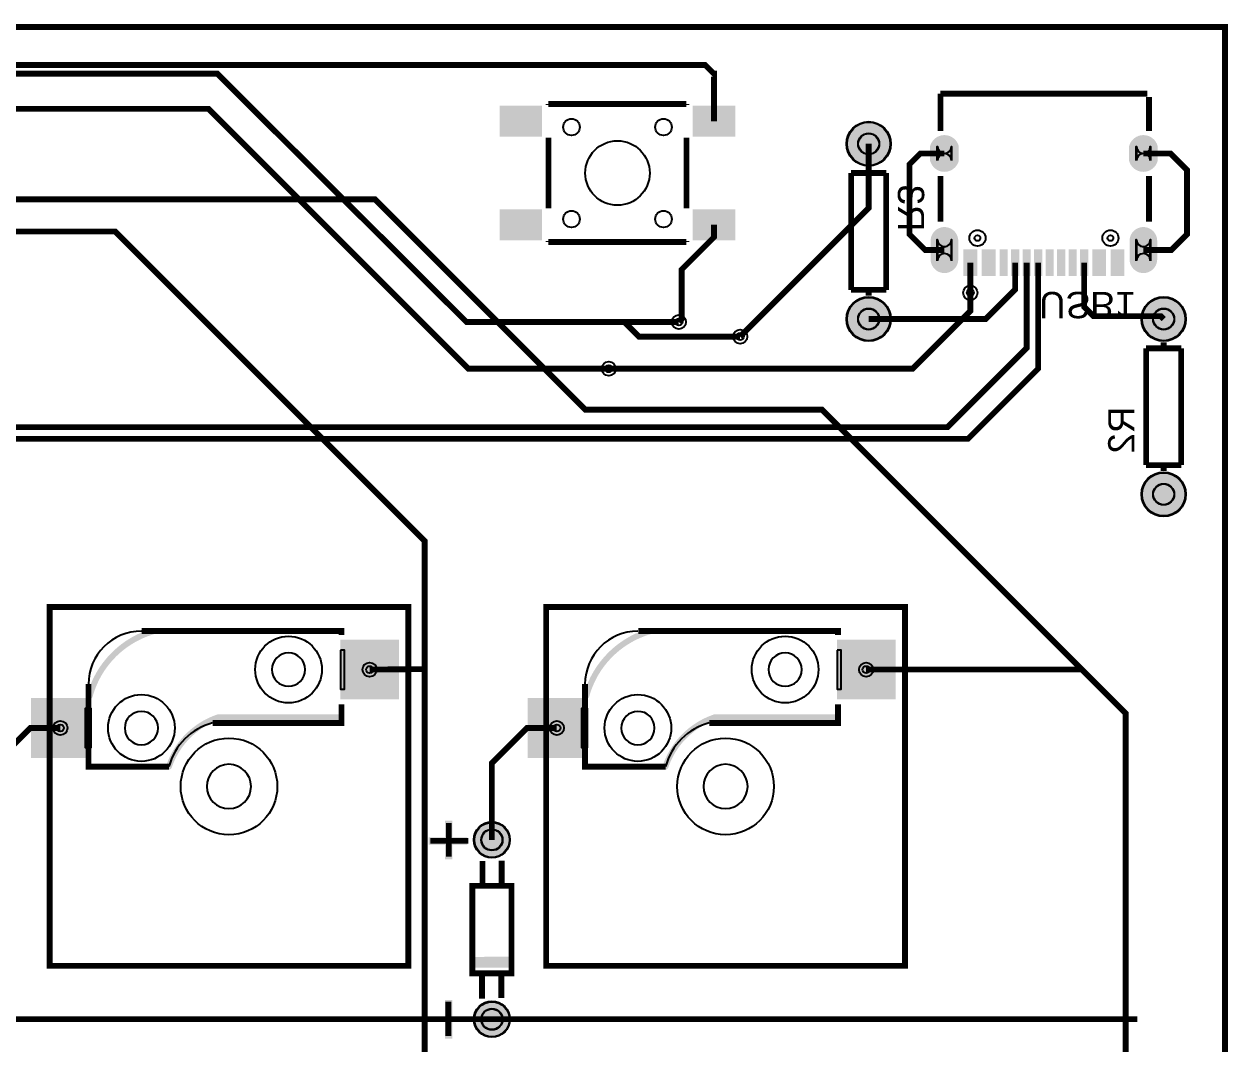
# Model space of a CAD drawing. Header units: millimetres. Extents: x -39 to 282, y -369 to -213.
# Drawn here: x 229.9 to 282.2, y -257.6 to -213.2 of the extents above; entities that cross this region are included whole.
import ezdxf

# ---------------------------------------------------------------- set-up
doc = ezdxf.new("R2010")
doc.units = ezdxf.units.MM
for name, color, linetype, true_color in [('BoardOutLine', 7, 'Continuous', 0xff00ff), ('BottomLayer', 7, 'Continuous', 0x0000ff), ('BottomPasteMaskLayer', 7, 'Continuous', 0x800000), ('BottomSilkLayer', 7, 'Continuous', 0x66cc33), ('BottomSolderMaskLayer', 7, 'Continuous', 0xaa00ff), ('Document', 7, 'Continuous', 0xffffff), ('Hole', 7, 'Continuous', 0x222222), ('Multi-Layer', 7, 'Continuous', 0xc0c0c0), ('TopLayer', 7, 'Continuous', 0xff0000), ('TopPasteMaskLayer', 7, 'Continuous', 0x808080), ('TopSilkLayer', 7, 'Continuous', 0xffcc00), ('TopSolderMaskLayer', 7, 'Continuous', 0x800080)]:
    doc.layers.add(name, color=color, linetype=linetype, true_color=true_color)
doc.styles.get("Standard").update_dxf_attribs({"font": 'arial.ttf'})

msp = doc.modelspace()

# ---------------------------------------------------------------- hatches: boundary and pattern name
at = {"layer": 'BottomLayer'}
for points in [[(270.719, -224.159), (271.269, -224.159), (271.269, -223.059), (270.719, -223.059)], [(271.519, -224.159), (272.069, -224.159), (272.069, -223.059), (271.519, -223.059)], [(272.294, -224.159), (272.594, -224.159), (272.594, -223.059), (272.294, -223.059)], [(272.794, -224.159), (273.094, -224.159), (273.094, -223.059), (272.794, -223.059)], [(273.294, -224.159), (273.594, -224.159), (273.594, -223.059), (273.294, -223.059)], [(273.793, -224.159), (274.093, -224.159), (274.093, -223.059), (273.793, -223.059)], [(274.294, -224.159), (274.594, -224.159), (274.594, -223.059), (274.294, -223.059)], [(274.793, -224.159), (275.093, -224.159), (275.093, -223.059), (274.793, -223.059)], [(275.294, -224.159), (275.594, -224.159), (275.594, -223.059), (275.294, -223.059)], [(275.794, -224.159), (276.094, -224.159), (276.094, -223.059), (275.794, -223.059)], [(276.319, -224.159), (276.869, -224.159), (276.869, -223.059), (276.319, -223.059)], [(277.119, -224.159), (277.669, -224.159), (277.669, -223.059), (277.119, -223.059)], [(243.625, -240.025), (246.125, -240.025), (246.125, -242.575), (243.625, -242.575)], [(265.215, -240.025), (267.715, -240.025), (267.715, -242.575), (265.215, -242.575)], [(243.776, -240.451), (243.776, -242.151), (245.376, -242.151), (245.376, -240.451), (243.776, -240.451)], [(265.366, -240.451), (265.366, -242.151), (266.966, -242.151), (266.966, -240.451), (265.366, -240.451)], [(230.175, -242.565), (232.675, -242.565), (232.675, -245.115), (230.175, -245.115)], [(251.766, -242.565), (254.266, -242.565), (254.266, -245.115), (251.766, -245.115)], [(230.926, -242.991), (230.926, -244.691), (232.526, -244.691), (232.526, -242.991), (230.926, -242.991)], [(252.516, -242.991), (252.516, -244.691), (254.116, -244.691), (254.116, -242.991), (252.516, -242.991)]]:
    msp.add_hatch(color=256, dxfattribs=at).paths.add_polyline_path(points)
at = {"layer": 'BottomPasteMaskLayer'}
for points in [[(269.913, -219.608), (269.884, -219.609), (269.854, -219.609), (269.824, -219.608), (269.794, -219.605), (269.764, -219.6), (269.735, -219.594), (269.706, -219.587), (269.677, -219.578), (269.649, -219.568), (269.622, -219.556), (269.595, -219.543), (269.569, -219.529), (269.543, -219.513), (269.518, -219.497), (269.494, -219.478), (269.472, -219.459), (269.45, -219.439), (269.429, -219.418), (269.409, -219.395), (269.39, -219.372), (269.373, -219.347), (269.357, -219.322), (269.342, -219.296), (269.328, -219.27), (269.316, -219.242), (269.305, -219.215), (269.295, -219.186), (269.287, -219.157), (269.28, -219.128), (269.275, -219.099), (269.272, -219.069), (269.269, -219.039), (269.269, -219.009), (269.269, -218.709), (269.269, -218.68), (269.272, -218.65), (269.275, -218.62), (269.28, -218.591), (269.287, -218.561), (269.295, -218.533), (269.305, -218.504), (269.316, -218.476), (269.328, -218.449), (269.342, -218.422), (269.357, -218.397), (269.373, -218.371), (269.39, -218.347), (269.409, -218.324), (269.429, -218.301), (269.45, -218.28), (269.472, -218.26), (269.494, -218.24), (269.518, -218.222), (269.543, -218.205), (269.569, -218.19), (269.595, -218.175), (269.622, -218.162), (269.649, -218.151), (269.677, -218.141), (269.706, -218.132), (269.735, -218.124), (269.764, -218.119), (269.794, -218.114), (269.824, -218.111), (269.854, -218.11), (269.884, -218.11), (269.913, -218.111), (269.943, -218.114), (269.973, -218.119), (270.002, -218.124), (270.031, -218.132), (270.06, -218.141), (270.088, -218.151), (270.115, -218.162), (270.142, -218.175), (270.169, -218.19), (270.194, -218.205), (270.219, -218.222), (270.243, -218.24), (270.266, -218.26), (270.288, -218.28), (270.308, -218.301), (270.328, -218.324), (270.347, -218.347), (270.364, -218.371), (270.381, -218.397), (270.395, -218.422), (270.409, -218.449), (270.421, -218.476), (270.432, -218.504), (270.442, -218.533), (270.45, -218.561), (270.457, -218.591), (270.462, -218.62), (270.466, -218.65), (270.468, -218.68), (270.469, -218.709), (270.469, -219.009), (270.468, -219.039), (270.466, -219.069), (270.462, -219.099), (270.457, -219.128), (270.45, -219.157), (270.442, -219.186), (270.432, -219.215), (270.421, -219.242), (270.409, -219.27), (270.395, -219.296), (270.381, -219.322), (270.364, -219.347), (270.347, -219.372), (270.328, -219.395), (270.308, -219.418), (270.288, -219.439), (270.266, -219.459), (270.243, -219.478), (270.219, -219.497), (270.194, -219.513), (270.169, -219.529), (270.142, -219.543), (270.115, -219.556), (270.088, -219.568), (270.06, -219.578), (270.031, -219.587), (270.002, -219.594), (269.973, -219.6), (269.943, -219.605)], [(278.504, -219.609), (278.474, -219.608), (278.444, -219.605), (278.414, -219.6), (278.385, -219.594), (278.356, -219.587), (278.327, -219.578), (278.299, -219.568), (278.272, -219.556), (278.245, -219.543), (278.219, -219.529), (278.193, -219.513), (278.168, -219.497), (278.144, -219.478), (278.122, -219.459), (278.1, -219.439), (278.079, -219.418), (278.059, -219.395), (278.04, -219.372), (278.023, -219.347), (278.007, -219.322), (277.992, -219.296), (277.978, -219.27), (277.966, -219.242), (277.955, -219.215), (277.945, -219.186), (277.937, -219.157), (277.93, -219.128), (277.925, -219.099), (277.922, -219.069), (277.919, -219.039), (277.919, -219.009), (277.919, -218.709), (277.919, -218.68), (277.922, -218.65), (277.925, -218.62), (277.93, -218.591), (277.937, -218.561), (277.945, -218.533), (277.955, -218.504), (277.966, -218.476), (277.978, -218.449), (277.992, -218.422), (278.007, -218.397), (278.023, -218.371), (278.04, -218.347), (278.059, -218.324), (278.079, -218.301), (278.1, -218.28), (278.122, -218.26), (278.144, -218.24), (278.168, -218.222), (278.193, -218.205), (278.219, -218.19), (278.245, -218.175), (278.272, -218.162), (278.299, -218.151), (278.327, -218.141), (278.356, -218.132), (278.385, -218.124), (278.414, -218.119), (278.444, -218.114), (278.474, -218.111), (278.504, -218.11), (278.534, -218.11), (278.563, -218.111), (278.593, -218.114), (278.623, -218.119), (278.652, -218.124), (278.681, -218.132), (278.71, -218.141), (278.738, -218.151), (278.765, -218.162), (278.792, -218.175), (278.819, -218.19), (278.844, -218.205), (278.869, -218.222), (278.893, -218.24), (278.916, -218.26), (278.937, -218.28), (278.958, -218.301), (278.978, -218.324), (278.997, -218.347), (279.014, -218.371), (279.031, -218.397), (279.045, -218.422), (279.059, -218.449), (279.071, -218.476), (279.082, -218.504), (279.092, -218.533), (279.1, -218.561), (279.107, -218.591), (279.112, -218.62), (279.116, -218.65), (279.118, -218.68), (279.119, -218.709), (279.119, -219.009), (279.118, -219.039), (279.116, -219.069), (279.112, -219.099), (279.107, -219.128), (279.1, -219.157), (279.092, -219.186), (279.082, -219.215), (279.071, -219.242), (279.059, -219.27), (279.045, -219.296), (279.031, -219.322), (279.014, -219.347), (278.997, -219.372), (278.978, -219.395), (278.958, -219.418), (278.937, -219.439), (278.916, -219.459), (278.893, -219.478), (278.869, -219.497), (278.844, -219.513), (278.819, -219.529), (278.792, -219.543), (278.765, -219.556), (278.738, -219.568), (278.71, -219.578), (278.681, -219.587), (278.652, -219.594), (278.623, -219.6), (278.593, -219.605), (278.563, -219.608), (278.534, -219.609)], [(269.854, -224.059), (269.824, -224.058), (269.794, -224.055), (269.764, -224.05), (269.735, -224.045), (269.706, -224.037), (269.677, -224.028), (269.649, -224.018), (269.622, -224.006), (269.595, -223.993), (269.569, -223.979), (269.543, -223.964), (269.518, -223.947), (269.494, -223.929), (269.472, -223.909), (269.45, -223.889), (269.429, -223.868), (269.409, -223.845), (269.39, -223.822), (269.373, -223.798), (269.357, -223.772), (269.342, -223.747), (269.328, -223.72), (269.316, -223.693), (269.305, -223.665), (269.295, -223.636), (269.287, -223.608), (269.28, -223.578), (269.275, -223.549), (269.272, -223.519), (269.269, -223.489), (269.269, -223.46), (269.269, -222.66), (269.269, -222.63), (269.272, -222.6), (269.275, -222.57), (269.28, -222.541), (269.287, -222.512), (269.295, -222.483), (269.305, -222.454), (269.316, -222.426), (269.328, -222.399), (269.342, -222.373), (269.357, -222.347), (269.373, -222.322), (269.39, -222.297), (269.409, -222.274), (269.429, -222.251), (269.45, -222.23), (269.472, -222.21), (269.494, -222.19), (269.518, -222.172), (269.543, -222.156), (269.569, -222.14), (269.595, -222.126), (269.622, -222.113), (269.649, -222.101), (269.677, -222.091), (269.706, -222.082), (269.735, -222.075), (269.764, -222.069), (269.794, -222.064), (269.824, -222.061), (269.854, -222.06), (269.884, -222.06), (269.913, -222.061), (269.943, -222.064), (269.973, -222.069), (270.002, -222.075), (270.031, -222.082), (270.06, -222.091), (270.088, -222.101), (270.115, -222.113), (270.142, -222.126), (270.169, -222.14), (270.194, -222.156), (270.219, -222.172), (270.243, -222.19), (270.266, -222.21), (270.288, -222.23), (270.308, -222.251), (270.328, -222.274), (270.347, -222.297), (270.364, -222.322), (270.381, -222.347), (270.395, -222.373), (270.409, -222.399), (270.421, -222.426), (270.432, -222.454), (270.442, -222.483), (270.45, -222.512), (270.457, -222.541), (270.462, -222.57), (270.466, -222.6), (270.468, -222.63), (270.469, -222.66), (270.469, -223.46), (270.468, -223.489), (270.466, -223.519), (270.462, -223.549), (270.457, -223.578), (270.45, -223.608), (270.442, -223.636), (270.432, -223.665), (270.421, -223.693), (270.409, -223.72), (270.395, -223.747), (270.381, -223.772), (270.364, -223.798), (270.347, -223.822), (270.328, -223.845), (270.308, -223.868), (270.288, -223.889), (270.266, -223.909), (270.243, -223.929), (270.219, -223.947), (270.194, -223.964), (270.169, -223.979), (270.142, -223.993), (270.115, -224.006), (270.088, -224.018), (270.06, -224.028), (270.031, -224.037), (270.002, -224.045), (269.973, -224.05), (269.943, -224.055), (269.913, -224.058), (269.884, -224.059)], [(278.563, -224.058), (278.534, -224.059), (278.504, -224.059), (278.474, -224.058), (278.444, -224.055), (278.414, -224.05), (278.385, -224.045), (278.356, -224.037), (278.327, -224.028), (278.299, -224.018), (278.272, -224.006), (278.245, -223.993), (278.219, -223.979), (278.193, -223.964), (278.168, -223.947), (278.144, -223.929), (278.122, -223.909), (278.1, -223.889), (278.079, -223.868), (278.059, -223.845), (278.04, -223.822), (278.023, -223.798), (278.007, -223.772), (277.992, -223.747), (277.978, -223.72), (277.966, -223.693), (277.955, -223.665), (277.945, -223.636), (277.937, -223.608), (277.93, -223.578), (277.925, -223.549), (277.922, -223.519), (277.919, -223.489), (277.919, -223.46), (277.919, -222.66), (277.919, -222.63), (277.922, -222.6), (277.925, -222.57), (277.93, -222.541), (277.937, -222.512), (277.945, -222.483), (277.955, -222.454), (277.966, -222.426), (277.978, -222.399), (277.992, -222.373), (278.007, -222.347), (278.023, -222.322), (278.04, -222.297), (278.059, -222.274), (278.079, -222.251), (278.1, -222.23), (278.122, -222.21), (278.144, -222.19), (278.168, -222.172), (278.193, -222.156), (278.219, -222.14), (278.245, -222.126), (278.272, -222.113), (278.299, -222.101), (278.327, -222.091), (278.356, -222.082), (278.385, -222.075), (278.414, -222.069), (278.444, -222.064), (278.474, -222.061), (278.504, -222.06), (278.534, -222.06), (278.563, -222.061), (278.593, -222.064), (278.623, -222.069), (278.652, -222.075), (278.681, -222.082), (278.71, -222.091), (278.738, -222.101), (278.765, -222.113), (278.792, -222.126), (278.819, -222.14), (278.844, -222.156), (278.869, -222.172), (278.893, -222.19), (278.916, -222.21), (278.937, -222.23), (278.958, -222.251), (278.978, -222.274), (278.997, -222.297), (279.014, -222.322), (279.031, -222.347), (279.045, -222.373), (279.059, -222.399), (279.071, -222.426), (279.082, -222.454), (279.092, -222.483), (279.1, -222.512), (279.107, -222.541), (279.112, -222.57), (279.116, -222.6), (279.118, -222.63), (279.119, -222.66), (279.119, -223.46), (279.118, -223.489), (279.116, -223.519), (279.112, -223.549), (279.107, -223.578), (279.1, -223.608), (279.092, -223.636), (279.082, -223.665), (279.071, -223.693), (279.059, -223.72), (279.045, -223.747), (279.031, -223.772), (279.014, -223.798), (278.997, -223.822), (278.978, -223.845), (278.958, -223.868), (278.937, -223.889), (278.916, -223.909), (278.893, -223.929), (278.869, -223.947), (278.844, -223.964), (278.819, -223.979), (278.792, -223.993), (278.765, -224.006), (278.738, -224.018), (278.71, -224.028), (278.681, -224.037), (278.652, -224.045), (278.623, -224.05), (278.593, -224.055)], [(270.694, -224.159), (270.694, -223.059), (271.294, -223.059), (271.294, -224.159)], [(271.494, -224.159), (271.494, -223.059), (272.094, -223.059), (272.094, -224.159)], [(272.594, -223.059), (272.594, -224.159), (272.294, -224.159), (272.294, -223.059)], [(273.094, -223.059), (273.094, -224.159), (272.794, -224.159), (272.794, -223.059)], [(273.594, -223.059), (273.594, -224.159), (273.294, -224.159), (273.294, -223.059)], [(274.093, -223.059), (274.093, -224.159), (273.793, -224.159), (273.793, -223.059)], [(274.594, -223.059), (274.594, -224.159), (274.294, -224.159), (274.294, -223.059)], [(275.093, -223.059), (275.093, -224.159), (274.793, -224.159), (274.793, -223.059)], [(275.594, -223.059), (275.594, -224.159), (275.294, -224.159), (275.294, -223.059)], [(275.794, -224.159), (275.794, -223.059), (276.094, -223.059), (276.094, -224.159)], [(276.294, -224.159), (276.294, -223.059), (276.894, -223.059), (276.894, -224.159)], [(277.694, -223.059), (277.694, -224.159), (277.094, -224.159), (277.094, -223.059)], [(243.625, -240.025), (246.125, -240.025), (246.125, -242.575), (243.625, -242.575)], [(265.215, -240.025), (267.715, -240.025), (267.715, -242.575), (265.215, -242.575)], [(230.175, -242.565), (232.675, -242.565), (232.675, -245.115), (230.175, -245.115)], [(251.766, -242.565), (254.266, -242.565), (254.266, -245.115), (251.766, -245.115)]]:
    msp.add_hatch(color=256, dxfattribs=at).paths.add_polyline_path(points)
at = {"layer": 'BottomSilkLayer'}
for points in [[(232.71, -242.569), (232.694, -242.568), (232.677, -242.565), (232.662, -242.559), (232.647, -242.552), (232.633, -242.543), (232.621, -242.532), (232.61, -242.519), (232.6, -242.506), (232.593, -242.491), (232.588, -242.475), (232.584, -242.459), (232.583, -242.442), (232.583, -242.442), (232.585, -242.424), (232.588, -242.407), (232.588, -242.407), (232.588, -242.407), (232.588, -242.407), (232.614, -242.317), (232.642, -242.228), (232.672, -242.139), (232.704, -242.051), (232.738, -241.964), (232.773, -241.878), (232.811, -241.792), (232.851, -241.707), (232.892, -241.623), (232.936, -241.541), (232.981, -241.459), (233.028, -241.378), (233.077, -241.298), (233.127, -241.219), (233.18, -241.142), (233.234, -241.066), (233.29, -240.991), (233.347, -240.917), (233.406, -240.844), (233.467, -240.773), (233.529, -240.704), (233.593, -240.635), (233.658, -240.568), (233.725, -240.503), (233.794, -240.439), (233.863, -240.377), (233.935, -240.316), (234.007, -240.257), (234.081, -240.199), (234.156, -240.144), (234.232, -240.089), (234.31, -240.037), (234.388, -239.986), (234.468, -239.938), (234.549, -239.891), (234.631, -239.845), (234.714, -239.802), (234.797, -239.76), (234.882, -239.721), (234.968, -239.683), (235.054, -239.647), (235.141, -239.614), (235.229, -239.582), (235.318, -239.552), (235.407, -239.524), (235.497, -239.498), (235.497, -239.498), (235.497, -239.498), (235.497, -239.498), (235.514, -239.494), (235.532, -239.493), (235.532, -239.493), (235.532, -239.493), (235.549, -239.494), (235.565, -239.498), (235.581, -239.503), (235.596, -239.51), (235.61, -239.519), (235.622, -239.53), (235.633, -239.543), (235.642, -239.557), (235.65, -239.572), (235.655, -239.587), (235.658, -239.604), (235.659, -239.62), (235.659, -239.62), (235.658, -239.637), (235.655, -239.653), (235.65, -239.669), (235.642, -239.684), (235.633, -239.698), (235.622, -239.71), (235.609, -239.721), (235.595, -239.73), (235.58, -239.738), (235.565, -239.743), (235.565, -239.743), (235.565, -239.743), (235.565, -239.743), (235.478, -239.768), (235.393, -239.795), (235.308, -239.823), (235.223, -239.854), (235.14, -239.887), (235.057, -239.921), (234.975, -239.958), (234.893, -239.996), (234.813, -240.036), (234.734, -240.078), (234.655, -240.122), (234.578, -240.168), (234.502, -240.215), (234.427, -240.264), (234.353, -240.315), (234.28, -240.367), (234.208, -240.422), (234.138, -240.477), (234.069, -240.535), (234.001, -240.594), (233.935, -240.654), (233.87, -240.716), (233.807, -240.78), (233.744, -240.845), (233.684, -240.911), (233.625, -240.979), (233.568, -241.048), (233.512, -241.118), (233.458, -241.19), (233.405, -241.263), (233.354, -241.337), (233.305, -241.412), (233.258, -241.488), (233.212, -241.565), (233.168, -241.644), (233.126, -241.723), (233.086, -241.803), (233.048, -241.884), (233.012, -241.967), (232.977, -242.049), (232.944, -242.133), (232.914, -242.217), (232.885, -242.302), (232.858, -242.388), (232.833, -242.474), (232.833, -242.474), (232.833, -242.474), (232.833, -242.474), (232.833, -242.474), (232.828, -242.49), (232.821, -242.505), (232.811, -242.519), (232.8, -242.532), (232.788, -242.543), (232.774, -242.552), (232.759, -242.559), (232.743, -242.565), (232.727, -242.568), (232.71, -242.569), (232.71, -242.569), (232.71, -242.569), (232.71, -242.569)], [(243.651, -239.494), (236.081, -239.494), (235.531, -239.494), (235.514, -239.495), (235.498, -239.498), (235.482, -239.503), (235.467, -239.511), (235.453, -239.52), (235.441, -239.531), (235.43, -239.543), (235.421, -239.557), (235.413, -239.572), (235.408, -239.588), (235.405, -239.604), (235.404, -239.621), (235.405, -239.637), (235.408, -239.653), (235.413, -239.669), (235.421, -239.684), (235.43, -239.698), (235.441, -239.71), (235.453, -239.721), (235.467, -239.731), (235.482, -239.738), (235.498, -239.743), (235.514, -239.746), (235.531, -239.748), (236.081, -239.748), (243.651, -239.748), (243.667, -239.746), (243.684, -239.743), (243.699, -239.738), (243.714, -239.731), (243.728, -239.721), (243.741, -239.71), (243.752, -239.698), (243.761, -239.684), (243.768, -239.669), (243.773, -239.653), (243.777, -239.637), (243.778, -239.621), (243.777, -239.604), (243.773, -239.588), (243.768, -239.572), (243.761, -239.557), (243.752, -239.543), (243.741, -239.531), (243.728, -239.52), (243.714, -239.511), (243.699, -239.503), (243.684, -239.498), (243.667, -239.495), (243.651, -239.494), (243.651, -239.494)], [(254.3, -242.569), (254.284, -242.568), (254.268, -242.565), (254.252, -242.559), (254.237, -242.552), (254.223, -242.543), (254.211, -242.532), (254.2, -242.519), (254.19, -242.506), (254.183, -242.491), (254.178, -242.475), (254.174, -242.459), (254.173, -242.442), (254.173, -242.442), (254.175, -242.424), (254.178, -242.407), (254.178, -242.407), (254.178, -242.407), (254.178, -242.407), (254.204, -242.317), (254.232, -242.228), (254.262, -242.139), (254.294, -242.051), (254.328, -241.964), (254.363, -241.878), (254.401, -241.792), (254.441, -241.707), (254.482, -241.623), (254.526, -241.541), (254.571, -241.459), (254.618, -241.378), (254.667, -241.298), (254.717, -241.219), (254.77, -241.142), (254.824, -241.066), (254.88, -240.991), (254.937, -240.917), (254.996, -240.844), (255.057, -240.773), (255.119, -240.704), (255.183, -240.635), (255.249, -240.568), (255.315, -240.503), (255.384, -240.439), (255.453, -240.377), (255.525, -240.316), (255.597, -240.257), (255.671, -240.199), (255.746, -240.144), (255.822, -240.089), (255.9, -240.037), (255.978, -239.986), (256.058, -239.938), (256.139, -239.891), (256.221, -239.845), (256.304, -239.802), (256.387, -239.76), (256.472, -239.721), (256.558, -239.683), (256.644, -239.647), (256.731, -239.614), (256.819, -239.582), (256.908, -239.552), (256.997, -239.524), (257.087, -239.498), (257.087, -239.498), (257.087, -239.498), (257.087, -239.498), (257.104, -239.494), (257.122, -239.493), (257.122, -239.493), (257.122, -239.493), (257.139, -239.494), (257.155, -239.498), (257.171, -239.503), (257.186, -239.51), (257.2, -239.519), (257.212, -239.53), (257.223, -239.543), (257.232, -239.557), (257.24, -239.572), (257.245, -239.587), (257.248, -239.604), (257.249, -239.62), (257.249, -239.62), (257.248, -239.637), (257.245, -239.653), (257.24, -239.669), (257.232, -239.684), (257.223, -239.698), (257.212, -239.71), (257.199, -239.721), (257.185, -239.73), (257.17, -239.738), (257.155, -239.743), (257.155, -239.743), (257.155, -239.743), (257.155, -239.743), (257.068, -239.768), (256.983, -239.795), (256.898, -239.823), (256.813, -239.854), (256.73, -239.887), (256.647, -239.921), (256.565, -239.958), (256.484, -239.996), (256.403, -240.036), (256.324, -240.078), (256.246, -240.122), (256.168, -240.168), (256.092, -240.215), (256.017, -240.264), (255.943, -240.315), (255.87, -240.367), (255.798, -240.422), (255.728, -240.477), (255.659, -240.535), (255.591, -240.594), (255.525, -240.654), (255.46, -240.716), (255.397, -240.78), (255.335, -240.845), (255.274, -240.911), (255.215, -240.979), (255.158, -241.048), (255.102, -241.118), (255.048, -241.19), (254.995, -241.263), (254.944, -241.337), (254.895, -241.412), (254.848, -241.488), (254.802, -241.565), (254.759, -241.644), (254.716, -241.723), (254.676, -241.803), (254.638, -241.884), (254.602, -241.967), (254.567, -242.049), (254.534, -242.133), (254.504, -242.217), (254.475, -242.302), (254.448, -242.388), (254.423, -242.474), (254.423, -242.474), (254.423, -242.474), (254.423, -242.474), (254.423, -242.474), (254.418, -242.49), (254.411, -242.505), (254.401, -242.519), (254.39, -242.532), (254.378, -242.543), (254.364, -242.552), (254.349, -242.559), (254.333, -242.565), (254.317, -242.568), (254.3, -242.569), (254.3, -242.569), (254.3, -242.569), (254.3, -242.569)], [(265.241, -239.494), (257.671, -239.494), (257.121, -239.494), (257.104, -239.495), (257.088, -239.498), (257.072, -239.503), (257.057, -239.511), (257.044, -239.52), (257.031, -239.531), (257.02, -239.543), (257.011, -239.557), (257.003, -239.572), (256.998, -239.588), (256.995, -239.604), (256.994, -239.621), (256.995, -239.637), (256.998, -239.653), (257.003, -239.669), (257.011, -239.684), (257.02, -239.698), (257.031, -239.71), (257.044, -239.721), (257.057, -239.731), (257.072, -239.738), (257.088, -239.743), (257.104, -239.746), (257.121, -239.748), (257.671, -239.748), (265.241, -239.748), (265.257, -239.746), (265.274, -239.743), (265.289, -239.738), (265.304, -239.731), (265.318, -239.721), (265.331, -239.71), (265.342, -239.698), (265.351, -239.684), (265.358, -239.669), (265.363, -239.653), (265.367, -239.637), (265.368, -239.621), (265.367, -239.604), (265.363, -239.588), (265.358, -239.572), (265.351, -239.557), (265.342, -239.543), (265.331, -239.531), (265.318, -239.52), (265.304, -239.511), (265.289, -239.503), (265.274, -239.498), (265.257, -239.495), (265.241, -239.494), (265.241, -239.494)], [(236.15, -245.65), (236.133, -245.649), (236.117, -245.646), (236.101, -245.64), (236.086, -245.633), (236.073, -245.624), (236.06, -245.613), (236.049, -245.6), (236.04, -245.587), (236.033, -245.572), (236.027, -245.556), (236.024, -245.54), (236.023, -245.523), (236.023, -245.523), (236.023, -245.523), (236.025, -245.501), (236.03, -245.48), (236.03, -245.48), (236.03, -245.48), (236.03, -245.48), (236.03, -245.48), (236.059, -245.399), (236.089, -245.319), (236.121, -245.239), (236.156, -245.16), (236.192, -245.082), (236.23, -245.005), (236.27, -244.928), (236.311, -244.853), (236.355, -244.779), (236.4, -244.706), (236.447, -244.634), (236.496, -244.563), (236.546, -244.494), (236.599, -244.425), (236.652, -244.358), (236.708, -244.292), (236.765, -244.228), (236.823, -244.165), (236.884, -244.103), (236.945, -244.043), (237.008, -243.985), (237.072, -243.928), (237.138, -243.872), (237.205, -243.818), (237.274, -243.766), (237.343, -243.716), (237.414, -243.667), (237.486, -243.62), (237.559, -243.575), (237.633, -243.531), (237.709, -243.489), (237.785, -243.45), (237.862, -243.412), (237.94, -243.375), (238.019, -243.341), (238.099, -243.309), (238.179, -243.279), (238.26, -243.25), (238.26, -243.25), (238.26, -243.25), (238.26, -243.25), (238.281, -243.245), (238.302, -243.243), (238.302, -243.243), (238.318, -243.244), (238.334, -243.248), (238.35, -243.253), (238.365, -243.26), (238.379, -243.27), (238.391, -243.281), (238.402, -243.293), (238.412, -243.307), (238.419, -243.322), (238.424, -243.337), (238.427, -243.354), (238.429, -243.37), (238.429, -243.37), (238.427, -243.388), (238.424, -243.405), (238.418, -243.422), (238.409, -243.437), (238.399, -243.452), (238.387, -243.465), (238.373, -243.475), (238.358, -243.484), (238.341, -243.491), (238.341, -243.491), (238.341, -243.491), (238.341, -243.491), (238.341, -243.491), (238.264, -243.518), (238.187, -243.547), (238.111, -243.578), (238.036, -243.611), (237.962, -243.645), (237.888, -243.682), (237.816, -243.72), (237.744, -243.76), (237.674, -243.802), (237.604, -243.846), (237.536, -243.891), (237.469, -243.938), (237.403, -243.987), (237.338, -244.037), (237.275, -244.089), (237.212, -244.143), (237.152, -244.198), (237.092, -244.254), (237.034, -244.312), (236.978, -244.372), (236.923, -244.432), (236.869, -244.494), (236.817, -244.558), (236.767, -244.623), (236.718, -244.689), (236.671, -244.756), (236.626, -244.824), (236.582, -244.894), (236.54, -244.964), (236.5, -245.036), (236.462, -245.108), (236.426, -245.182), (236.391, -245.256), (236.358, -245.331), (236.327, -245.407), (236.298, -245.484), (236.271, -245.561), (236.271, -245.561), (236.271, -245.561), (236.271, -245.561), (236.265, -245.576), (236.258, -245.59), (236.248, -245.603), (236.237, -245.615), (236.225, -245.625), (236.212, -245.634), (236.197, -245.641), (236.182, -245.646), (236.166, -245.649), (236.15, -245.65), (236.15, -245.65), (236.15, -245.65)], [(238.301, -243.498), (239.341, -243.498), (243.651, -243.498), (243.667, -243.497), (243.684, -243.493), (243.699, -243.488), (243.714, -243.481), (243.728, -243.471), (243.741, -243.46), (243.752, -243.448), (243.761, -243.434), (243.768, -243.419), (243.773, -243.404), (243.777, -243.387), (243.778, -243.371), (243.777, -243.354), (243.773, -243.338), (243.768, -243.322), (243.761, -243.307), (243.752, -243.293), (243.741, -243.281), (243.728, -243.27), (243.714, -243.261), (243.699, -243.253), (243.684, -243.248), (243.667, -243.245), (243.651, -243.244), (239.341, -243.244), (238.301, -243.244), (238.284, -243.245), (238.268, -243.248), (238.252, -243.253), (238.237, -243.261), (238.223, -243.27), (238.211, -243.281), (238.2, -243.293), (238.191, -243.307), (238.183, -243.322), (238.178, -243.338), (238.175, -243.354), (238.174, -243.371), (238.175, -243.387), (238.178, -243.404), (238.183, -243.419), (238.191, -243.434), (238.2, -243.448), (238.211, -243.46), (238.223, -243.471), (238.237, -243.481), (238.252, -243.488), (238.268, -243.493), (238.284, -243.497), (238.301, -243.498), (238.301, -243.498)], [(257.74, -245.65), (257.723, -245.649), (257.707, -245.646), (257.691, -245.64), (257.676, -245.633), (257.663, -245.624), (257.65, -245.613), (257.639, -245.6), (257.63, -245.587), (257.623, -245.572), (257.617, -245.556), (257.614, -245.54), (257.613, -245.523), (257.613, -245.523), (257.613, -245.523), (257.615, -245.501), (257.62, -245.48), (257.62, -245.48), (257.62, -245.48), (257.62, -245.48), (257.62, -245.48), (257.649, -245.399), (257.679, -245.319), (257.711, -245.239), (257.746, -245.16), (257.782, -245.082), (257.82, -245.005), (257.86, -244.928), (257.901, -244.853), (257.945, -244.779), (257.99, -244.706), (258.037, -244.634), (258.086, -244.563), (258.136, -244.494), (258.189, -244.425), (258.242, -244.358), (258.298, -244.292), (258.355, -244.228), (258.413, -244.165), (258.474, -244.103), (258.535, -244.043), (258.598, -243.985), (258.662, -243.928), (258.728, -243.872), (258.795, -243.818), (258.864, -243.766), (258.933, -243.716), (259.004, -243.667), (259.076, -243.62), (259.149, -243.575), (259.223, -243.531), (259.299, -243.489), (259.375, -243.45), (259.452, -243.412), (259.53, -243.375), (259.609, -243.341), (259.689, -243.309), (259.769, -243.279), (259.85, -243.25), (259.85, -243.25), (259.85, -243.25), (259.85, -243.25), (259.871, -243.245), (259.892, -243.243), (259.892, -243.243), (259.908, -243.244), (259.924, -243.248), (259.94, -243.253), (259.955, -243.26), (259.969, -243.27), (259.981, -243.281), (259.992, -243.293), (260.002, -243.307), (260.009, -243.322), (260.014, -243.337), (260.018, -243.354), (260.019, -243.37), (260.019, -243.37), (260.017, -243.388), (260.014, -243.405), (260.008, -243.422), (259.999, -243.437), (259.989, -243.452), (259.977, -243.465), (259.963, -243.475), (259.948, -243.484), (259.931, -243.491), (259.931, -243.491), (259.931, -243.491), (259.931, -243.491), (259.931, -243.491), (259.854, -243.518), (259.777, -243.547), (259.701, -243.578), (259.626, -243.611), (259.552, -243.645), (259.478, -243.682), (259.406, -243.72), (259.334, -243.76), (259.264, -243.802), (259.194, -243.846), (259.126, -243.891), (259.059, -243.938), (258.993, -243.987), (258.928, -244.037), (258.865, -244.089), (258.803, -244.143), (258.742, -244.198), (258.682, -244.254), (258.624, -244.312), (258.568, -244.372), (258.513, -244.432), (258.459, -244.494), (258.407, -244.558), (258.357, -244.623), (258.308, -244.689), (258.261, -244.756), (258.216, -244.824), (258.172, -244.894), (258.131, -244.964), (258.09, -245.036), (258.052, -245.108), (258.016, -245.182), (257.981, -245.256), (257.948, -245.331), (257.917, -245.407), (257.888, -245.484), (257.861, -245.561), (257.861, -245.561), (257.861, -245.561), (257.861, -245.561), (257.855, -245.576), (257.848, -245.59), (257.838, -245.603), (257.828, -245.615), (257.815, -245.625), (257.802, -245.634), (257.787, -245.641), (257.772, -245.646), (257.756, -245.649), (257.74, -245.65), (257.74, -245.65), (257.74, -245.65)], [(259.891, -243.498), (260.931, -243.498), (265.241, -243.498), (265.257, -243.497), (265.274, -243.493), (265.289, -243.488), (265.304, -243.481), (265.318, -243.471), (265.331, -243.46), (265.342, -243.448), (265.351, -243.434), (265.358, -243.419), (265.363, -243.404), (265.367, -243.387), (265.368, -243.371), (265.367, -243.354), (265.363, -243.338), (265.358, -243.322), (265.351, -243.307), (265.342, -243.293), (265.331, -243.281), (265.318, -243.27), (265.304, -243.261), (265.289, -243.253), (265.274, -243.248), (265.257, -243.245), (265.241, -243.244), (260.931, -243.244), (259.891, -243.244), (259.874, -243.245), (259.858, -243.248), (259.842, -243.253), (259.827, -243.261), (259.813, -243.27), (259.801, -243.281), (259.79, -243.293), (259.781, -243.307), (259.773, -243.322), (259.768, -243.338), (259.765, -243.354), (259.764, -243.371), (259.765, -243.387), (259.768, -243.404), (259.773, -243.419), (259.781, -243.434), (259.79, -243.448), (259.801, -243.46), (259.813, -243.471), (259.827, -243.481), (259.842, -243.488), (259.858, -243.493), (259.874, -243.497), (259.891, -243.498), (259.891, -243.498)], [(232.651, -245.648), (236.151, -245.648), (236.167, -245.646), (236.184, -245.643), (236.199, -245.638), (236.214, -245.631), (236.228, -245.621), (236.241, -245.61), (236.252, -245.598), (236.261, -245.584), (236.268, -245.569), (236.273, -245.553), (236.277, -245.537), (236.278, -245.521), (236.277, -245.504), (236.273, -245.488), (236.268, -245.472), (236.261, -245.457), (236.252, -245.443), (236.241, -245.431), (236.228, -245.42), (236.214, -245.411), (236.199, -245.403), (236.184, -245.398), (236.167, -245.395), (236.151, -245.394), (232.651, -245.394), (232.634, -245.395), (232.618, -245.398), (232.602, -245.403), (232.587, -245.411), (232.573, -245.42), (232.561, -245.431), (232.55, -245.443), (232.541, -245.457), (232.533, -245.472), (232.528, -245.488), (232.525, -245.504), (232.524, -245.521), (232.525, -245.537), (232.528, -245.553), (232.533, -245.569), (232.541, -245.584), (232.55, -245.598), (232.561, -245.61), (232.573, -245.621), (232.587, -245.631), (232.602, -245.638), (232.618, -245.643), (232.634, -245.646), (232.651, -245.648), (232.651, -245.648)], [(254.241, -245.648), (257.741, -245.648), (257.757, -245.646), (257.774, -245.643), (257.789, -245.638), (257.804, -245.631), (257.818, -245.621), (257.831, -245.61), (257.842, -245.598), (257.851, -245.584), (257.858, -245.569), (257.864, -245.553), (257.867, -245.537), (257.868, -245.521), (257.867, -245.504), (257.864, -245.488), (257.858, -245.472), (257.851, -245.457), (257.842, -245.443), (257.831, -245.431), (257.818, -245.42), (257.804, -245.411), (257.789, -245.403), (257.774, -245.398), (257.757, -245.395), (257.741, -245.394), (254.241, -245.394), (254.224, -245.395), (254.208, -245.398), (254.192, -245.403), (254.177, -245.411), (254.164, -245.42), (254.151, -245.431), (254.14, -245.443), (254.131, -245.457), (254.123, -245.472), (254.118, -245.488), (254.115, -245.504), (254.114, -245.521), (254.115, -245.537), (254.118, -245.553), (254.123, -245.569), (254.131, -245.584), (254.14, -245.598), (254.151, -245.61), (254.164, -245.621), (254.177, -245.631), (254.192, -245.638), (254.208, -245.643), (254.224, -245.646), (254.241, -245.648), (254.241, -245.648)], [(249.341, -253.793), (249.341, -254.253), (249.331, -254.264), (251.011, -254.264), (251.041, -254.234), (251.041, -253.823), (251.041, -253.784)]]:
    msp.add_hatch(color=256, dxfattribs=at).paths.add_polyline_path(points)
at = {"layer": 'BottomSolderMaskLayer'}
for points in [[(265.608, -218.44, 1), (267.539, -218.44, 1)], [(270.494, -219.168, -0.785398), (269.244, -219.168), (269.244, -218.551, -0.785398), (270.494, -218.551)], [(279.144, -219.168, -0.785398), (277.894, -219.168), (277.894, -218.551, -0.785398), (279.144, -218.551)], [(270.444, -223.521, -0.785398), (269.294, -223.521), (269.294, -222.598, -0.785398), (270.444, -222.598)], [(279.094, -223.521, -0.785398), (277.944, -223.521), (277.944, -222.598, -0.785398), (279.094, -222.598)], [(270.693, -224.184), (271.294, -224.184), (271.294, -223.034), (270.693, -223.034)], [(271.494, -224.184), (272.094, -224.184), (272.094, -223.034), (271.494, -223.034)], [(272.269, -224.184), (272.619, -224.184), (272.619, -223.034), (272.269, -223.034)], [(272.769, -224.184), (273.119, -224.184), (273.119, -223.034), (272.769, -223.034)], [(273.269, -224.184), (273.619, -224.184), (273.619, -223.034), (273.269, -223.034)], [(273.768, -224.184), (274.119, -224.184), (274.119, -223.034), (273.768, -223.034)], [(274.269, -224.184), (274.619, -224.184), (274.619, -223.034), (274.269, -223.034)], [(274.768, -224.184), (275.119, -224.184), (275.119, -223.034), (274.768, -223.034)], [(275.269, -224.184), (275.619, -224.184), (275.619, -223.034), (275.269, -223.034)], [(275.769, -224.184), (276.119, -224.184), (276.119, -223.034), (275.769, -223.034)], [(276.294, -224.184), (276.894, -224.184), (276.894, -223.034), (276.294, -223.034)], [(277.094, -224.184), (277.694, -224.184), (277.694, -223.034), (277.094, -223.034)], [(265.608, -226.06, 1), (267.539, -226.06, 1)], [(278.435, -226.06, 1), (280.366, -226.06, 1)], [(278.435, -233.68, 1), (280.366, -233.68, 1)], [(243.6, -240), (246.151, -240), (246.151, -242.601), (243.6, -242.601)], [(265.19, -240), (267.741, -240), (267.741, -242.601), (265.19, -242.601)], [(230.15, -242.54), (232.701, -242.54), (232.701, -245.141), (230.15, -245.141)], [(251.74, -242.54), (254.291, -242.54), (254.291, -245.141), (251.74, -245.141)], [(249.403, -248.704, 1), (250.978, -248.704, 1)], [(249.403, -256.503, 1), (250.978, -256.503, 1)]]:
    msp.add_hatch(color=256, dxfattribs=at).paths.add_polyline_path(points)
at = {"layer": 'Document'}
for points in [[(248.471, -247.864), (248.151, -247.864), (248.151, -249.544), (248.471, -249.544)], [(249.118, -248.916), (249.118, -248.596), (247.438, -248.596), (247.438, -248.916)], [(248.471, -255.664), (248.15, -255.664), (248.15, -257.344), (248.471, -257.344)]]:
    msp.add_hatch(color=256, dxfattribs=at).paths.add_polyline_path(points)
at = {"layer": 'Multi-Layer'}
for points in [[(265.634, -218.44, 1), (267.513, -218.44, 1)], [(270.469, -219.159, -0.785398), (269.269, -219.159), (269.269, -218.559, -0.785398), (270.469, -218.559)], [(279.119, -219.159, -0.785398), (277.919, -219.159), (277.919, -218.559, -0.785398), (279.119, -218.559)], [(270.419, -223.509, -0.785398), (269.319, -223.509), (269.319, -222.609, -0.785398), (270.419, -222.609)], [(279.069, -223.509, -0.785398), (277.969, -223.509), (277.969, -222.609, -0.785398), (279.069, -222.609)], [(265.634, -226.06, 1), (267.513, -226.06, 1)], [(278.461, -226.06, 1), (280.34, -226.06, 1)], [(278.461, -233.68, 1), (280.34, -233.68, 1)], [(249.428, -248.704, 1), (250.953, -248.704, 1)], [(249.428, -256.503, 1), (250.953, -256.503, 1)]]:
    msp.add_hatch(color=256, dxfattribs=at).paths.add_polyline_path(points)
at = {"layer": 'TopLayer'}
for points in [[(250.552, -216.81), (252.352, -216.81), (252.352, -218.11), (250.552, -218.11)], [(258.952, -216.81), (260.752, -216.81), (260.752, -218.11), (258.952, -218.11)], [(250.552, -221.31), (252.352, -221.31), (252.352, -222.611), (250.552, -222.611)], [(258.952, -221.31), (260.752, -221.31), (260.752, -222.611), (258.952, -222.611)]]:
    msp.add_hatch(color=256, dxfattribs=at).paths.add_polyline_path(points)
at = {"layer": 'TopPasteMaskLayer'}
for points in [[(250.552, -216.81), (252.352, -216.81), (252.352, -218.11), (250.552, -218.11)], [(258.952, -216.81), (260.752, -216.81), (260.752, -218.11), (258.952, -218.11)], [(250.552, -221.31), (252.352, -221.31), (252.352, -222.611), (250.552, -222.611)], [(258.952, -221.31), (260.752, -221.31), (260.752, -222.611), (258.952, -222.611)]]:
    msp.add_hatch(color=256, dxfattribs=at).paths.add_polyline_path(points)
at = {"layer": 'TopSolderMaskLayer'}
for points in [[(250.526, -216.785), (252.377, -216.785), (252.377, -218.136), (250.526, -218.136)], [(258.926, -216.785), (260.777, -216.785), (260.777, -218.136), (258.926, -218.136)], [(265.608, -218.44, 1), (267.539, -218.44, 1)], [(270.494, -219.168, -0.785398), (269.244, -219.168), (269.244, -218.551, -0.785398), (270.494, -218.551)], [(279.144, -219.168, -0.785398), (277.894, -219.168), (277.894, -218.551, -0.785398), (279.144, -218.551)], [(250.526, -221.285), (252.377, -221.285), (252.377, -222.636), (250.526, -222.636)], [(258.926, -221.285), (260.777, -221.285), (260.777, -222.636), (258.926, -222.636)], [(270.444, -223.521, -0.785398), (269.294, -223.521), (269.294, -222.598, -0.785398), (270.444, -222.598)], [(279.094, -223.521, -0.785398), (277.944, -223.521), (277.944, -222.598, -0.785398), (279.094, -222.598)], [(265.608, -226.06, 1), (267.539, -226.06, 1)], [(278.435, -226.06, 1), (280.366, -226.06, 1)], [(278.435, -233.68, 1), (280.366, -233.68, 1)], [(249.403, -248.704, 1), (250.978, -248.704, 1)], [(249.403, -256.503, 1), (250.978, -256.503, 1)]]:
    msp.add_hatch(color=256, dxfattribs=at).paths.add_polyline_path(points)

# ---------------------------------------------------------------- linework, layer by layer
at = {"layer": 'BoardOutLine', "const_width": 0.254}
msp.add_lwpolyline([(-38.989, -213.36), (-10.16, -213.36), (282.068, -213.36), (282.068, -368.555), (-4.191, -368.428), (-38.989, -368.428)], dxfattribs=at)
at = {"layer": 'BottomLayer', "const_width": 0.254}
for points in [[(258.319, -226.187), (249.089, -226.187), (238.252, -215.392), (42.926, -215.392), (41.062, -217.257), (41.062, -218.877)], [(255.271, -228.219), (249.174, -228.219), (237.871, -216.916), (213.868, -216.916), (210.907, -219.878), (48.768, -219.837), (48.228, -220.378), (47.061, -220.378)], [(269.869, -218.859), (268.822, -218.859), (268.352, -219.329), (268.352, -222.377), (269.034, -223.059), (269.869, -223.059)], [(278.519, -218.859), (279.692, -218.859), (280.417, -219.583), (280.417, -222.377), (279.735, -223.059), (278.519, -223.059)], [(44.562, -225.878), (44.562, -229.855), (45.974, -231.267), (270.892, -231.267), (273.945, -228.214), (273.945, -223.609)], [(45.061, -225.877), (45.061, -229.592), (46.228, -230.759), (270.003, -230.759), (273.444, -227.318), (273.444, -223.61)], [(272.944, -223.609), (272.944, -224.77), (271.654, -226.06), (266.574, -226.06)], [(270.994, -223.61), (270.994, -224.917)], [(275.944, -223.61), (275.944, -225.525), (276.353, -225.933), (279.273, -225.933), (279.401, -226.061)], [(260.986, -226.822), (256.583, -226.822), (255.948, -226.187)], [(211.963, -256.503), (233.934, -256.503)], [(231.648, -256.503), (230.124, -256.503)], [(233.934, -256.503), (256.541, -256.503)], [(256.541, -256.503), (278.258, -256.503)]]:
    msp.add_lwpolyline(points, dxfattribs=at)
at = {"layer": 'BottomLayer'}
for centre in [(230.925, -245.52), (252.515, -245.52)]:
    msp.add_arc(centre, 0.03, 359.9073, 349.7038, dxfattribs=at)
at = {"layer": 'BottomSilkLayer', "const_width": 0.254}
for points in [[(269.694, -216.259), (269.694, -217.878)], [(278.694, -216.259), (269.694, -216.259)], [(278.766, -216.408), (278.766, -217.881)], [(266.574, -219.71), (265.812, -219.71)], [(265.812, -219.71), (265.812, -224.79)], [(266.574, -219.71), (266.574, -219.456)], [(267.336, -219.71), (266.574, -219.71)], [(267.336, -224.79), (267.336, -219.71)], [(269.694, -219.841), (269.694, -221.828)], [(278.766, -219.837), (278.766, -221.831)], [(265.812, -224.79), (266.574, -224.79)], [(266.574, -224.79), (267.336, -224.79)], [(266.574, -224.79), (266.574, -225.044)], [(279.401, -227.33), (279.401, -227.076)], [(278.639, -227.33), (278.639, -232.41)], [(279.401, -227.33), (278.639, -227.33)], [(280.163, -227.33), (279.401, -227.33)], [(280.163, -232.41), (280.163, -227.33)], [(278.639, -232.41), (279.401, -232.41)], [(279.401, -232.41), (280.163, -232.41)], [(279.401, -232.41), (279.401, -232.664)], [(243.651, -239.795), (243.651, -239.621), (234.964, -239.621)], [(265.241, -239.795), (265.241, -239.621), (256.554, -239.621)], [(232.651, -241.934), (232.651, -245.347), (232.651, -245.521), (236.151, -245.521)], [(254.241, -241.934), (254.241, -245.347), (254.241, -245.521), (257.741, -245.521)], [(243.651, -243.371), (243.651, -242.807)], [(265.241, -243.371), (265.241, -242.807)], [(238.051, -243.621), (238.301, -243.621), (239.341, -243.621), (243.651, -243.621), (243.651, -243.371)], [(259.641, -243.621), (259.891, -243.621), (260.931, -243.621), (265.241, -243.621), (265.241, -243.371)], [(248.32, -247.964), (248.32, -249.434)], [(247.52, -248.744), (249.161, -248.744)], [(249.78, -250.643), (249.78, -249.623)], [(250.62, -250.603), (250.62, -249.603)], [(249.761, -254.604), (249.761, -255.604)], [(250.601, -254.564), (250.601, -255.584)], [(248.301, -255.734), (248.301, -257.234)]]:
    msp.add_lwpolyline(points, dxfattribs=at)
at = {"layer": 'BottomSilkLayer'}
for points in [[(243.616, -240.451), (243.616, -242.151), (243.786, -242.151), (243.786, -240.451), (243.616, -240.451)], [(265.206, -240.451), (265.206, -242.151), (265.376, -242.151), (265.376, -240.451), (265.206, -240.451)], [(232.501, -244.691), (232.761, -244.691), (232.761, -242.991), (232.501, -242.991), (232.501, -244.691), (232.501, -244.691)], [(254.091, -244.691), (254.351, -244.691), (254.351, -242.991), (254.091, -242.991), (254.091, -244.691), (254.091, -244.691)]]:
    msp.add_lwpolyline(points, close=True, dxfattribs=at)
at = {"layer": 'BottomSilkLayer', "const_width": 0.254}
msp.add_lwpolyline([(249.341, -250.704), (249.341, -254.504), (251.041, -254.504), (251.041, -250.704), (249.341, -250.704)], close=True, dxfattribs=at)
at = {"layer": 'BottomSilkLayer'}
for centre, radius, start, end in [((234.954, -241.934), 2.304, 90, 179.9994), ((243.641, -239.621), 0.01, 270.1452, 0.1456), ((256.544, -241.934), 2.304, 90, 179.9994), ((265.231, -239.621), 0.01, 270.1452, 0.1456), ((238.72, -246.19), 2.655, 104.6017, 165.3998), ((260.31, -246.19), 2.655, 104.6017, 165.3998)]:
    msp.add_arc(centre, radius, start, end, dxfattribs=at)
at = {"layer": 'BottomSolderMaskLayer'}
for points in [[(269.556, -219.168), (269.556, -218.551)], [(270.181, -219.168), (270.181, -218.551)], [(278.206, -219.168), (278.206, -218.551)], [(278.831, -219.168), (278.831, -218.551)], [(269.555, -223.521), (269.555, -222.598)], [(270.182, -223.521), (270.182, -222.598)], [(278.205, -223.521), (278.205, -222.598)], [(278.832, -223.521), (278.832, -222.598)]]:
    msp.add_lwpolyline(points, close=True, dxfattribs=at)
for centre, radius in [((266.574, -218.44), 0.965), ((266.574, -218.44), 0.462), ((266.574, -226.06), 0.965), ((266.574, -226.06), 0.462), ((279.401, -226.06), 0.965), ((279.401, -226.06), 0.462), ((279.401, -233.68), 0.965), ((279.401, -233.68), 0.462), ((250.191, -248.704), 0.787), ((250.191, -248.704), 0.465), ((250.191, -256.503), 0.787), ((250.191, -256.504), 0.465)]:
    msp.add_circle(centre, radius, dxfattribs=at)
for centre, radius, start, end in [((269.869, -218.551), 0.313, 180, 360), ((278.519, -218.551), 0.313, 180, 360), ((269.869, -219.168), 0.313, 360, 180), ((278.519, -219.168), 0.313, 360, 180), ((269.869, -222.598), 0.314, 180, 360), ((278.519, -222.598), 0.314, 180, 360), ((269.869, -223.521), 0.314, 360, 180), ((278.519, -223.521), 0.314, 360, 180)]:
    msp.add_arc(centre, radius, start, end, dxfattribs=at)
at = {"layer": 'Document'}
for centre in [(271.304, -222.539), (277.084, -222.539)]:
    msp.add_circle(centre, 0.125, dxfattribs=at)
for centre, radius, start, end in [((241.35, -241.302), 0.725, 0.1496, 359.8504), ((262.94, -241.302), 0.725, 0.1496, 359.8504), ((234.95, -243.842), 0.725, 0.1496, 359.8504), ((256.541, -243.842), 0.725, 0.1496, 359.8504), ((238.76, -246.383), 0.963, 0.1504, 359.8496), ((260.351, -246.383), 0.963, 0.1504, 359.8496)]:
    msp.add_arc(centre, radius, start, end, dxfattribs=at)
at = {"layer": 'Hole'}
for centre in [(270.994, -224.917), (258.319, -226.187), (260.986, -226.822), (255.271, -228.219), (244.876, -241.3), (266.465, -241.3), (231.426, -243.84), (253.015, -243.84)]:
    msp.add_circle(centre, 0.155, dxfattribs=at)
at = {"layer": 'Multi-Layer'}
for points in [[(269.569, -219.159), (269.569, -218.559)], [(270.169, -219.159), (270.169, -218.559)], [(278.219, -219.159), (278.219, -218.559)], [(278.819, -219.159), (278.819, -218.559)], [(269.569, -223.509), (269.569, -222.609)], [(270.169, -223.509), (270.169, -222.609)], [(278.219, -223.509), (278.219, -222.609)], [(278.819, -223.509), (278.819, -222.609)]]:
    msp.add_lwpolyline(points, close=True, dxfattribs=at)
for centre, radius in [((266.574, -218.44), 0.94), ((266.574, -218.44), 0.45), ((271.304, -222.539), 0.35), ((277.084, -222.539), 0.35), ((270.994, -224.917), 0.31), ((266.574, -226.06), 0.94), ((279.401, -226.06), 0.94), ((258.319, -226.187), 0.31), ((266.574, -226.06), 0.45), ((279.401, -226.06), 0.45), ((260.986, -226.822), 0.31), ((255.271, -228.219), 0.31), ((279.401, -233.68), 0.94), ((279.401, -233.68), 0.45), ((241.351, -241.3), 1.45), ((262.94, -241.3), 1.45), ((244.876, -241.3), 0.31), ((266.465, -241.3), 0.31), ((234.951, -243.84), 1.45), ((256.541, -243.84), 1.45), ((231.426, -243.84), 0.31), ((253.015, -243.84), 0.31), ((238.761, -246.38), 2.1), ((260.351, -246.38), 2.1), ((250.191, -248.704), 0.762), ((250.191, -248.704), 0.45), ((250.191, -256.503), 0.762), ((250.191, -256.504), 0.45)]:
    msp.add_circle(centre, radius, dxfattribs=at)
for centre, start, end in [((269.869, -218.559), 180, 360), ((278.519, -218.559), 180, 360), ((269.869, -219.159), 360, 180), ((278.519, -219.159), 360, 180), ((269.869, -222.609), 180, 360), ((278.519, -222.609), 180, 360), ((269.869, -223.509), 360, 180), ((278.519, -223.509), 360, 180)]:
    msp.add_arc(centre, 0.3, start, end, dxfattribs=at)
at = {"layer": 'TopLayer', "const_width": 0.254}
for points in [[(259.851, -217.46), (259.851, -215.392), (259.843, -215.392), (259.462, -215.011), (218.313, -215.011), (215.265, -218.059)], [(266.574, -218.44), (266.574, -221.234), (260.986, -226.822)], [(277.75, -367.031), (277.75, -328.804), (277.75, -243.205), (264.542, -229.997), (254.255, -229.997), (245.11, -220.853), (143.764, -220.853), (143.51, -220.599), (142.494, -220.599)], [(248.939, -284.481), (250.953, -284.481), (251.334, -284.1), (251.334, -281.56), (250.699, -280.925), (248.285, -280.925), (247.269, -279.909), (247.269, -235.712), (233.807, -222.25), (143.637, -222.25), (142.748, -221.361)], [(259.851, -221.961), (259.851, -222.496), (258.446, -223.901), (258.446, -226.06), (258.319, -226.187)], [(270.994, -224.917), (270.994, -225.704), (268.479, -228.219), (255.271, -228.219)], [(244.877, -241.3), (247.269, -241.28)], [(266.465, -241.3), (275.85, -241.3)], [(231.426, -243.84), (230.125, -243.84), (228.727, -245.237), (228.727, -248.704)], [(253.015, -243.84), (251.715, -243.84), (250.191, -245.364), (250.191, -248.704)]]:
    msp.add_lwpolyline(points, dxfattribs=at)
at = {"layer": 'TopSilkLayer', "const_width": 0.254}
for points in [[(252.652, -216.71), (252.652, -216.752)], [(252.652, -216.71), (258.652, -216.71)], [(258.652, -216.71), (258.652, -216.752)], [(252.652, -218.169), (252.652, -221.252)], [(258.652, -218.169), (258.652, -221.252)], [(252.652, -222.669), (252.652, -222.71)], [(258.651, -222.71), (252.652, -222.71)], [(258.652, -222.669), (258.652, -222.71)]]:
    msp.add_lwpolyline(points, dxfattribs=at)
for points in [[(230.961, -254.181), (230.961, -238.581), (246.561, -238.581), (246.561, -254.181), (230.961, -254.181)], [(252.551, -254.181), (252.551, -238.581), (268.151, -238.581), (268.151, -254.181), (252.551, -254.181)]]:
    msp.add_lwpolyline(points, close=True, dxfattribs=at)
at = {"layer": 'TopSilkLayer'}
for centre, radius in [((253.652, -217.711), 0.361), ((257.652, -217.711), 0.361), ((255.652, -219.71), 1.4), ((253.652, -221.711), 0.361), ((257.652, -221.711), 0.361)]:
    msp.add_circle(centre, radius, dxfattribs=at)
at = {"layer": 'TopSolderMaskLayer'}
for points in [[(269.556, -219.168), (269.556, -218.551)], [(270.181, -219.168), (270.181, -218.551)], [(278.206, -219.168), (278.206, -218.551)], [(278.831, -219.168), (278.831, -218.551)], [(269.555, -223.521), (269.555, -222.598)], [(270.182, -223.521), (270.182, -222.598)], [(278.205, -223.521), (278.205, -222.598)], [(278.832, -223.521), (278.832, -222.598)]]:
    msp.add_lwpolyline(points, close=True, dxfattribs=at)
for centre, radius in [((266.574, -218.44), 0.965), ((266.574, -218.44), 0.462), ((266.574, -226.06), 0.965), ((266.574, -226.06), 0.462), ((279.401, -226.06), 0.965), ((279.401, -226.06), 0.462), ((279.401, -233.68), 0.965), ((279.401, -233.68), 0.462), ((250.191, -248.704), 0.787), ((250.191, -248.704), 0.465), ((250.191, -256.503), 0.787), ((250.191, -256.504), 0.465)]:
    msp.add_circle(centre, radius, dxfattribs=at)
for centre, radius, start, end in [((269.869, -218.551), 0.313, 180, 360), ((278.519, -218.551), 0.313, 180, 360), ((269.869, -219.168), 0.313, 360, 180), ((278.519, -219.168), 0.313, 360, 180), ((269.869, -222.598), 0.314, 180, 360), ((278.519, -222.598), 0.314, 180, 360), ((269.869, -223.521), 0.314, 360, 180), ((278.519, -223.521), 0.314, 360, 180)]:
    msp.add_arc(centre, radius, start, end, dxfattribs=at)

# ---------------------------------------------------------------- texts
at = {"layer": 'BottomSilkLayer', "text_generation_flag": 2}
for s, rotation, p in [('R3', 270, (267.844, -222.25)), ('USB1', 180, (273.984, -224.879)), ('R2', 90, (278.131, -229.87))]:
    msp.add_text(s, height=1.143, rotation=rotation, dxfattribs=at).set_placement(p)

doc.saveas('drawing.dxf')
